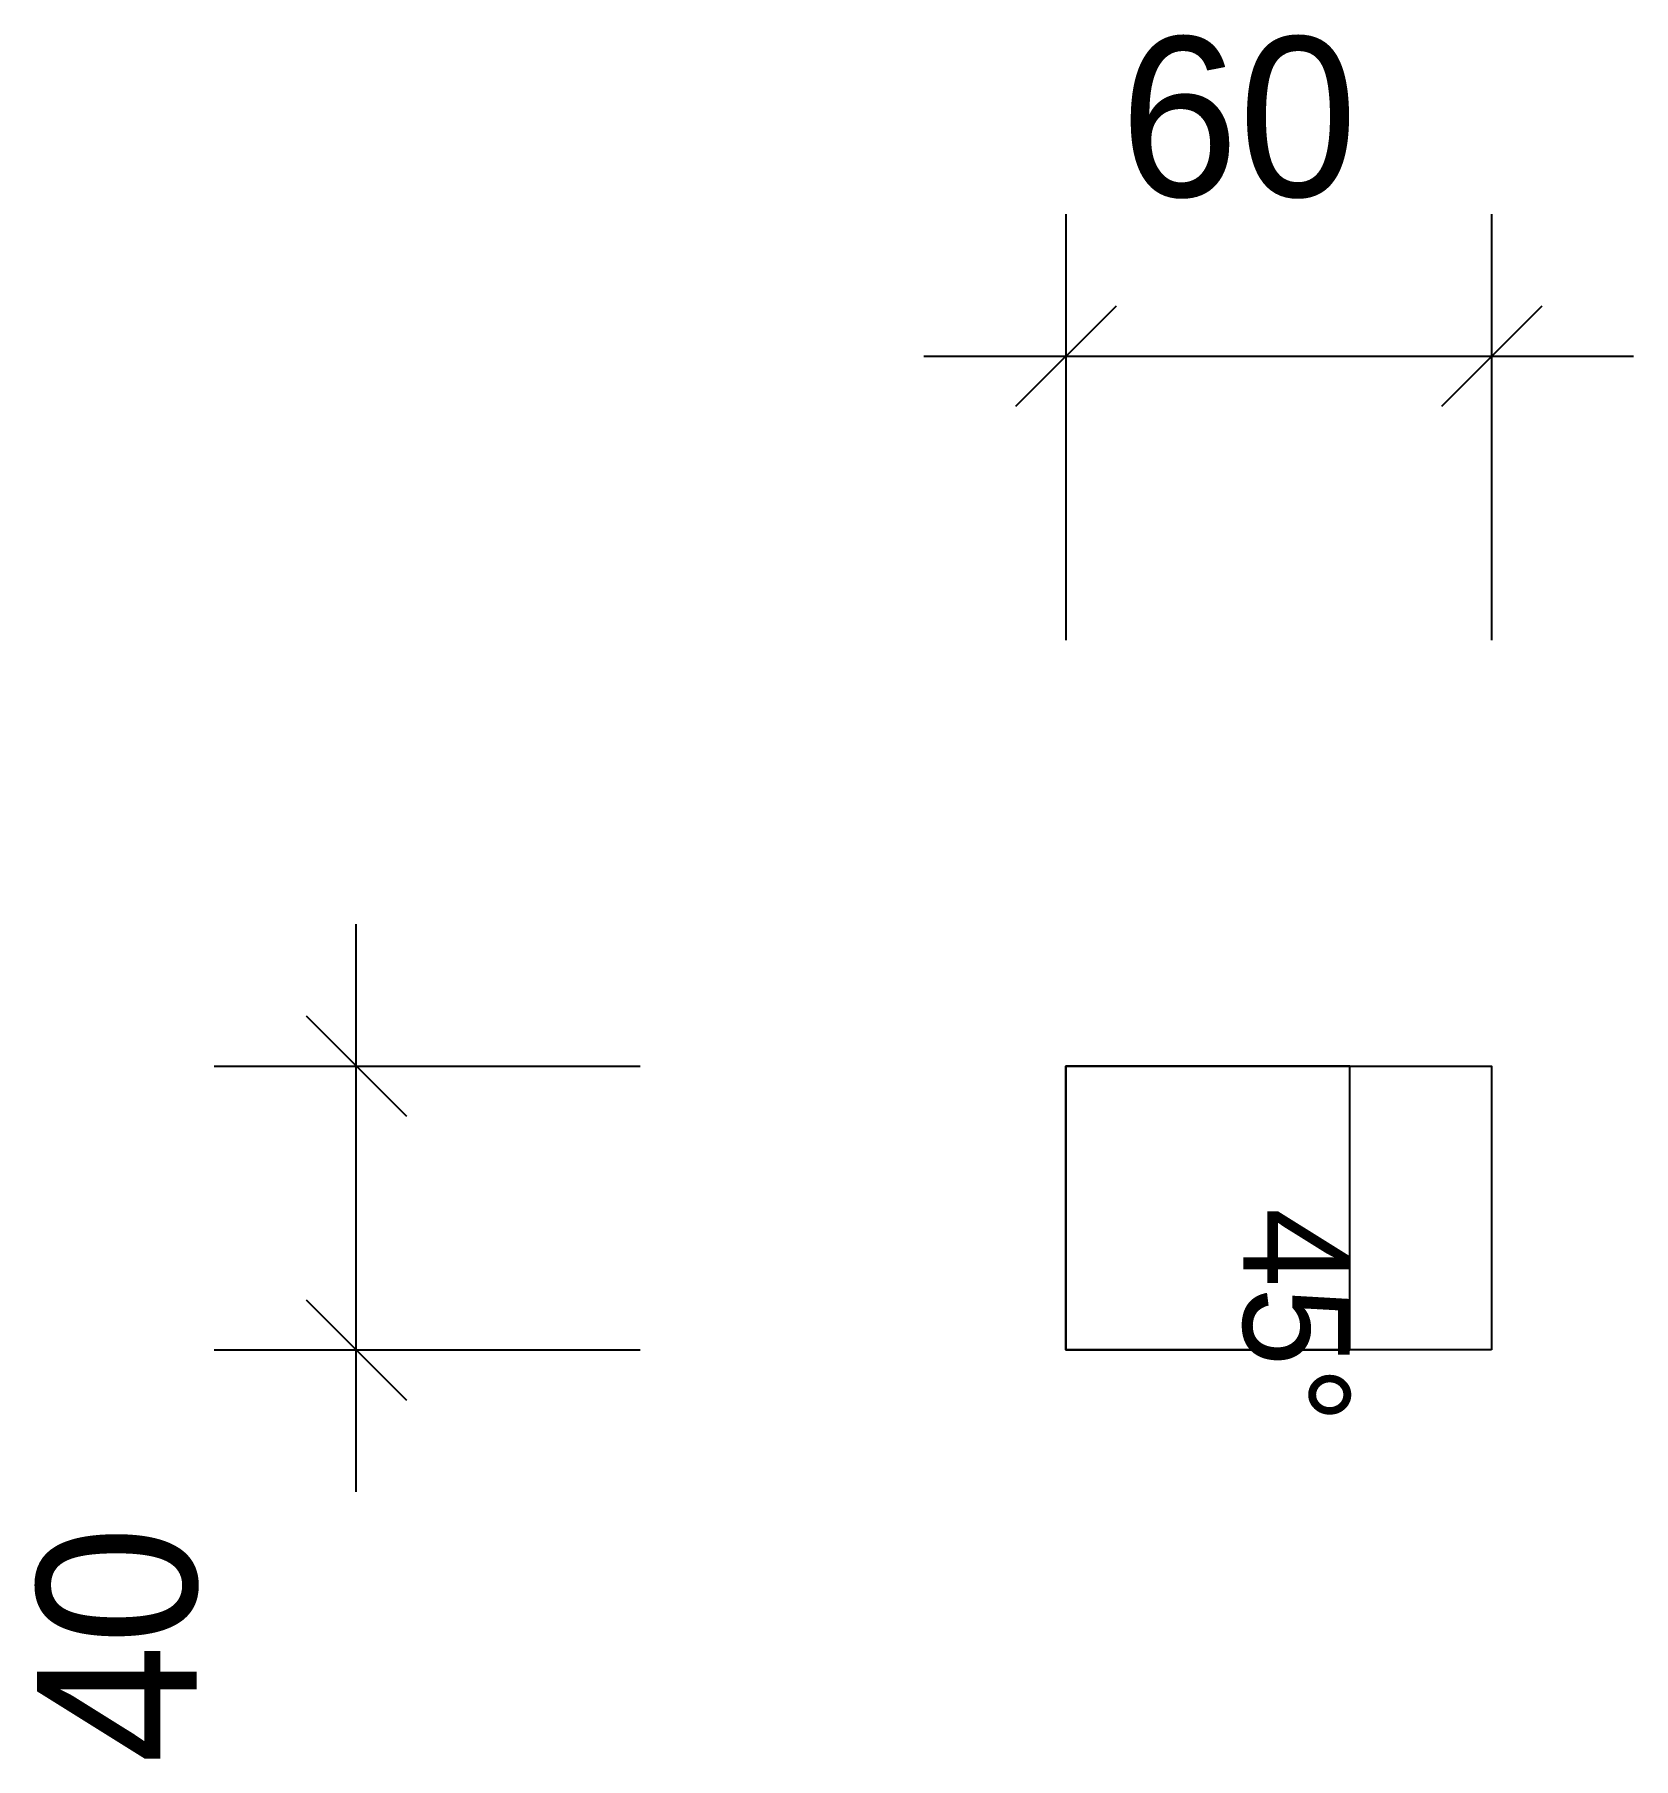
# Model space of a CAD drawing. Header units: millimetres. Extents: x -145 to 80, y -58 to 185.
import ezdxf
from ezdxf.enums import TextEntityAlignment as Align

# ---------------------------------------------------------------- set-up
doc = ezdxf.new("R2010")
doc.units = ezdxf.units.MM
for name, color, linetype in [('CONTOUR', 7, 'CONTINUOUS'), ('CUT_MITRE', 7, 'CONTINUOUS'), ('DIMLINES', 7, 'CONTINUOUS'), ('DIMLINESTEXT', 7, 'CONTINUOUS')]:
    doc.layers.add(name, color=color, linetype=linetype)

msp = doc.modelspace()

# ---------------------------------------------------------------- linework, layer by layer
at = {"layer": 'CONTOUR', "color": 0, "linetype": '0'}
msp.add_lwpolyline([(59.999, 0), (0, 0), (0, 40), (59.999, 40), (59.999, 0)], dxfattribs=at)
at = {"layer": 'CUT_MITRE', "color": 1, "linetype": '1'}
msp.add_lwpolyline([(40, 0), (40, 20), (40, 40), (0, 40), (0, 0), (40, 0)], dxfattribs=at)
at = {"layer": 'DIMLINES', "color": 0}
for p, q in [((0, 160), (0, 100)), ((59.999, 160), (59.999, 100)), ((7.071, 147.071), (-7.071, 132.929)), ((67.07, 147.071), (52.928, 132.929)), ((-20, 140), (79.999, 140)), ((-100, -20), (-100, 60)), ((-107.071, 47.071), (-92.929, 32.929)), ((-120, 40), (-60, 40)), ((-107.071, 7.071), (-92.929, -7.071)), ((-120, 0), (-60, 0))]:
    msp.add_line(p, q, dxfattribs=at)

# ---------------------------------------------------------------- texts
at = {"layer": 'DIMLINESTEXT'}
msp.add_text('60', height=22.5, dxfattribs=at).set_placement((7.619, 185), align=Align.TOP_LEFT)
for s, height, rotation, p in [('45°', 15, 270, (40, 20)), ('40', 22.5, 90, (-145, -58.262))]:
    msp.add_text(s, height=height, rotation=rotation, dxfattribs=at).set_placement(p, align=Align.TOP_LEFT)

doc.saveas('drawing.dxf')
